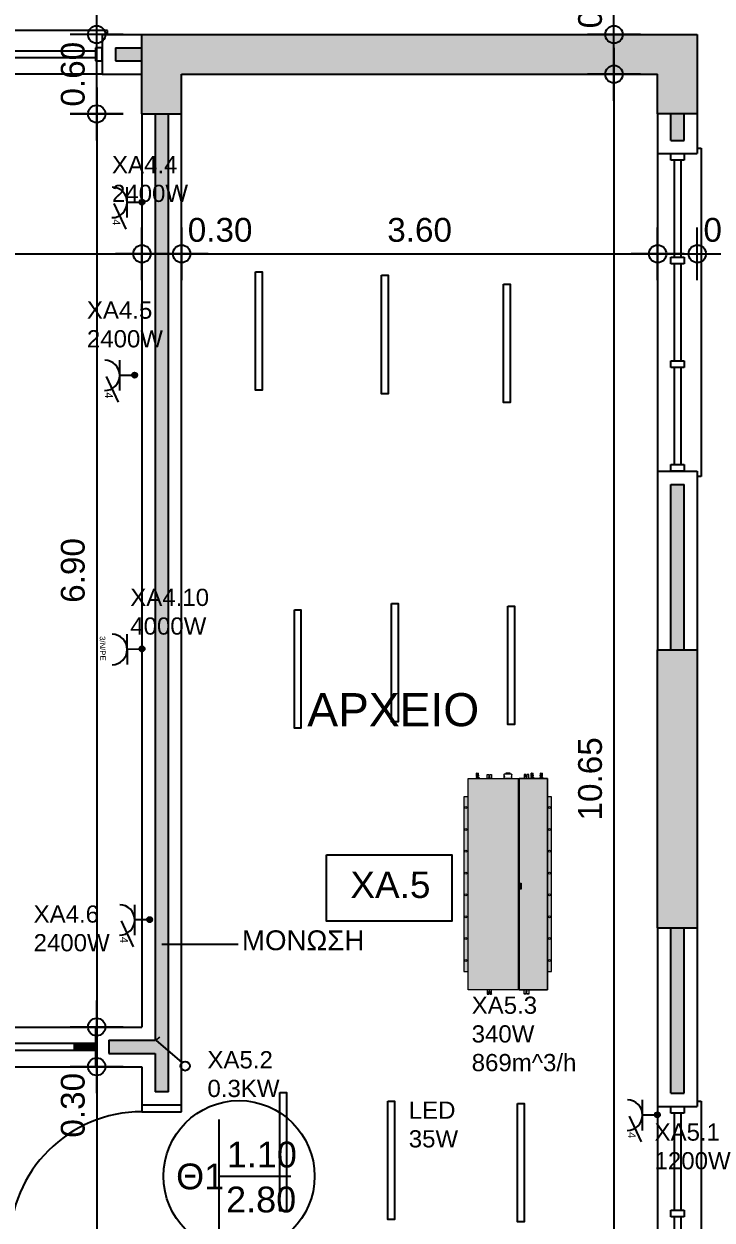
# Model space of a CAD drawing. Header units: metres. Extents: x -11 to 85, y -301 to 135.
# Drawn here: x 42.68 to 47.89, y -107.57 to -98.53 of the extents above; entities that cross this region are included whole.
import ezdxf

# ---------------------------------------------------------------- set-up
doc = ezdxf.new("R2010")
doc.units = ezdxf.units.M
doc.header["$LTSCALE"] = 0.036
doc.header["$PDMODE"] = 2
for name, color, linetype in [('arxitek aorofos', 252, 'Continuous'), ('DIMBLK', 252, 'Continuous'), ('electext', 20, 'Continuous'), ('HLEK-SYMBOL', 3, 'Continuous'), ('HLEK_FL001_SYMBOLS', 230, 'Continuous'), ('Parathira', 252, 'Continuous')]:
    doc.layers.add(name, color=color, linetype=linetype)
doc.layers.add('axel', color=170, linetype='Continuous', lineweight=0)
doc.styles.add('COMU-N', font='arial.ttf')
doc.styles.get("Standard").update_dxf_attribs({"font": 'arial.ttf'})
doc.dimstyles.new('CADWDOT', dxfattribs={"dimscale": 0.1, "dimtxt": 1.8, "dimasz": 0.08, "dimexe": 2, "dimexo": 0, "dimgap": 0.09, "dimtad": 0, "dimrnd": 0.001, "dimzin": 0, "dimdsep": 46, "dimtxsty": 'Standard', "dimblk1": 'ARTDIM', "dimblk2": 'ARTDIM', "dimsah": 1, "dimcen": 0.09, "dimdle": 0.05, "dimse1": 1, "dimse2": 1, "dimadec": 0, "dimazin": 0, "dimtfac": 1, "dimtmove": 0, "dimatfit": 3, "dimldrblk": 'ARTDIM', "dimfxl": 2, "dimtvp": 0.9999, "dimtolj": 1, "dimtzin": 0, "dimarcsym": 0})

# ---------------------------------------------------------------- blocks, each defined once
blk = doc.blocks.new('A$C52D13D70')
at = {"layer": 'Parathira'}
for p, q in [((-0.33, 0.04), (-0.33, -2.44)), ((-0.3, 0.04), (-0.33, 0.04)), ((-0.1, 0), (-0.2, 0)), ((-0.2, 0), (-0.2, -0.05)), ((-0.1, -0.05), (-0.1, 0)), ((0, 0), (0, -2.4)), ((-0.2, -0.05), (-0.1, -0.05)), ((-0.175, -0.05), (-0.175, -0.7833)), ((-0.125, -0.05), (-0.125, -0.7833)), ((-0.1, -0.7833), (-0.2, -0.7833)), ((-0.2, -0.7833), (-0.2, -0.8333)), ((-0.1, -0.8333), (-0.1, -0.7833)), ((-0.2, -0.8333), (-0.1, -0.8333)), ((-0.175, -0.8333), (-0.175, -1.5667)), ((-0.125, -0.8333), (-0.125, -1.5667)), ((-0.1, -1.5667), (-0.2, -1.5667)), ((-0.2, -1.5667), (-0.2, -1.6167)), ((-0.2, -1.6167), (-0.1, -1.6167)), ((-0.175, -1.6167), (-0.175, -2.35)), ((-0.125, -1.6167), (-0.125, -2.35)), ((-0.1, -1.6167), (-0.1, -1.5667)), ((-0.1, -2.35), (-0.2, -2.35)), ((-0.2, -2.35), (-0.2, -2.4)), ((-0.1, -2.4), (-0.1, -2.35)), ((-0.33, -2.44), (-0.3, -2.44)), ((-0.2, -2.4), (-0.1, -2.4))]:
    blk.add_line(p, q, dxfattribs=at)
blk = doc.blocks.new('ARTDIM')
at = {"layer": 'DIMBLK'}
for p, q in [((0, -24.9975), (0, 24.9975)), ((-24.9975, 0), (24.9975, 0))]:
    blk.add_line(p, q, dxfattribs=at)
blk.add_circle((0, 0), 8.25, dxfattribs=at)
blk = doc.blocks.new('*D1093')
at = {"layer": 'arxitek aorofos', "color": 0, "lineweight": -2}
blk.add_line((36.8317, -100.2648), (43.5657, -100.2648), dxfattribs=at)
at = {"layer": 'Defpoints', "color": 0, "transparency": 16777216}
for p in [(36.8237, -99.6075), (43.5737, -99.6075), (43.5737, -100.2648)]:
    blk.add_point(p, dxfattribs=at)
at = {"layer": 'arxitek aorofos', "color": 0, "lineweight": -2, "xscale": 0.008, "yscale": 0.008, "zscale": 0.008, "rotation": 180}
blk.add_blockref('ARTDIM', (36.8237, -100.2648), dxfattribs=at)
at = {"layer": 'arxitek aorofos', "color": 0, "lineweight": -2, "xscale": 0.008, "yscale": 0.008, "zscale": 0.008}
blk.add_blockref('ARTDIM', (43.5737, -100.2648), dxfattribs=at)
at = {"layer": 'arxitek aorofos', "color": 0, "insert": (40.1987, -100.0848), "char_height": 0.18, "attachment_point": 5}
blk.add_mtext('\\A1;6.75', dxfattribs=at)
blk = doc.blocks.new('*D1094')
at = {"layer": 'arxitek aorofos', "color": 0, "lineweight": -2}
for p, q in [((43.5817, -100.2648), (43.8657, -100.2648)), ((43.8737, -100.2648), (44.4483, -100.2648))]:
    blk.add_line(p, q, dxfattribs=at)
at = {"layer": 'Defpoints', "color": 0, "transparency": 16777216}
for p in [(43.5737, -99.2075), (43.8737, -99.2075), (43.8737, -100.2648)]:
    blk.add_point(p, dxfattribs=at)
at = {"layer": 'arxitek aorofos', "color": 0, "lineweight": -2, "xscale": 0.008, "yscale": 0.008, "zscale": 0.008, "rotation": 180}
blk.add_blockref('ARTDIM', (43.5737, -100.2648), dxfattribs=at)
at = {"layer": 'arxitek aorofos', "color": 0, "lineweight": -2, "xscale": 0.008, "yscale": 0.008, "zscale": 0.008}
blk.add_blockref('ARTDIM', (43.8737, -100.2648), dxfattribs=at)
at = {"layer": 'arxitek aorofos', "color": 0, "insert": (44.165, -100.0848), "char_height": 0.18, "attachment_point": 5}
blk.add_mtext('\\A1;0.30', dxfattribs=at)
blk = doc.blocks.new('*D1095')
at = {"layer": 'arxitek aorofos', "color": 0, "lineweight": -2}
blk.add_line((43.8817, -100.2648), (47.4657, -100.2648), dxfattribs=at)
at = {"layer": 'Defpoints', "color": 0, "transparency": 16777216}
for p in [(43.8737, -99.2075), (47.4737, -99.3575), (47.4737, -100.2648)]:
    blk.add_point(p, dxfattribs=at)
at = {"layer": 'arxitek aorofos', "color": 0, "lineweight": -2, "xscale": 0.008, "yscale": 0.008, "zscale": 0.008, "rotation": 180}
blk.add_blockref('ARTDIM', (43.8737, -100.2648), dxfattribs=at)
at = {"layer": 'arxitek aorofos', "color": 0, "lineweight": -2, "xscale": 0.008, "yscale": 0.008, "zscale": 0.008}
blk.add_blockref('ARTDIM', (47.4737, -100.2648), dxfattribs=at)
at = {"layer": 'arxitek aorofos', "color": 0, "insert": (45.6737, -100.0848), "char_height": 0.18, "attachment_point": 5}
blk.add_mtext('\\A1;3.60', dxfattribs=at)
blk = doc.blocks.new('*D1096')
at = {"layer": 'arxitek aorofos', "color": 0, "lineweight": -2}
for p, q in [((47.4817, -100.2648), (47.7657, -100.2648)), ((47.7737, -100.2648), (48.3483, -100.2648))]:
    blk.add_line(p, q, dxfattribs=at)
at = {"layer": 'Defpoints', "color": 0, "transparency": 16777216}
for p in [(47.4737, -99.5075), (47.7737, -99.5075), (47.7737, -100.2648)]:
    blk.add_point(p, dxfattribs=at)
at = {"layer": 'arxitek aorofos', "color": 0, "lineweight": -2, "xscale": 0.008, "yscale": 0.008, "zscale": 0.008, "rotation": 180}
blk.add_blockref('ARTDIM', (47.4737, -100.2648), dxfattribs=at)
at = {"layer": 'arxitek aorofos', "color": 0, "lineweight": -2, "xscale": 0.008, "yscale": 0.008, "zscale": 0.008}
blk.add_blockref('ARTDIM', (47.7737, -100.2648), dxfattribs=at)
at = {"layer": 'arxitek aorofos', "color": 0, "insert": (48.065, -100.0848), "char_height": 0.18, "attachment_point": 5}
blk.add_mtext('\\A1;0.30', dxfattribs=at)
blk = doc.blocks.new('*D1123')
at = {"layer": 'arxitek aorofos', "color": 0, "lineweight": -2}
blk.add_line((43.2318, -99.1995), (43.2318, -98.6155), dxfattribs=at)
at = {"layer": 'Defpoints', "color": 0, "transparency": 16777216}
for p in [(43.2318, -98.6075), (43.5737, -98.6075), (43.5737, -99.2075)]:
    blk.add_point(p, dxfattribs=at)
at = {"layer": 'arxitek aorofos', "color": 0, "lineweight": -2, "xscale": 0.008, "yscale": 0.008, "zscale": 0.008}
for p, rotation in [((43.2318, -98.6075), 90), ((43.2318, -99.2075), 270)]:
    blk.add_blockref('ARTDIM', p, dxfattribs=dict(at, rotation=rotation))
at = {"layer": 'arxitek aorofos', "color": 0, "insert": (43.0518, -98.9075), "char_height": 0.18, "attachment_point": 5, "rotation": 90}
blk.add_mtext('\\A1;0.60', dxfattribs=at)
blk = doc.blocks.new('*D1124')
at = {"layer": 'arxitek aorofos', "color": 0, "lineweight": -2}
blk.add_line((43.2318, -99.2155), (43.2318, -106.0995), dxfattribs=at)
at = {"layer": 'Defpoints', "color": 0, "transparency": 16777216}
for p in [(43.5737, -99.2075), (43.2318, -106.1075), (43.5737, -106.1075)]:
    blk.add_point(p, dxfattribs=at)
at = {"layer": 'arxitek aorofos', "color": 0, "lineweight": -2, "xscale": 0.008, "yscale": 0.008, "zscale": 0.008}
for p, rotation in [((43.2318, -99.2075), 90), ((43.2318, -106.1075), 270)]:
    blk.add_blockref('ARTDIM', p, dxfattribs=dict(at, rotation=rotation))
at = {"layer": 'arxitek aorofos', "color": 0, "insert": (43.0518, -102.6575), "char_height": 0.18, "attachment_point": 5, "rotation": 90}
blk.add_mtext('\\A1;6.90', dxfattribs=at)
blk = doc.blocks.new('*D1125')
at = {"layer": 'arxitek aorofos', "color": 0, "lineweight": -2}
for p, q in [((43.2318, -106.1155), (43.2318, -106.3995)), ((43.2318, -106.4075), (43.2318, -106.9821))]:
    blk.add_line(p, q, dxfattribs=at)
at = {"layer": 'Defpoints', "color": 0, "transparency": 16777216}
for p in [(43.5737, -106.1075), (43.2318, -106.4075), (43.5737, -106.4075)]:
    blk.add_point(p, dxfattribs=at)
at = {"layer": 'arxitek aorofos', "color": 0, "lineweight": -2, "xscale": 0.008, "yscale": 0.008, "zscale": 0.008}
for p, rotation in [((43.2318, -106.1075), 90), ((43.2318, -106.4075), 270)]:
    blk.add_blockref('ARTDIM', p, dxfattribs=dict(at, rotation=rotation))
at = {"layer": 'arxitek aorofos', "color": 0, "insert": (43.0518, -106.6988), "char_height": 0.18, "attachment_point": 5, "rotation": 90}
blk.add_mtext('\\A1;0.30', dxfattribs=at)
blk = doc.blocks.new('*D1126')
at = {"layer": 'arxitek aorofos', "color": 0, "lineweight": -2}
blk.add_line((43.2318, -106.4155), (43.2318, -109.5495), dxfattribs=at)
at = {"layer": 'Defpoints', "color": 0, "transparency": 16777216}
for p in [(43.5737, -106.4075), (43.2318, -109.5575), (43.5737, -109.5575)]:
    blk.add_point(p, dxfattribs=at)
at = {"layer": 'arxitek aorofos', "color": 0, "lineweight": -2, "xscale": 0.008, "yscale": 0.008, "zscale": 0.008}
for p, rotation in [((43.2318, -106.4075), 90), ((43.2318, -109.5575), 270)]:
    blk.add_blockref('ARTDIM', p, dxfattribs=dict(at, rotation=rotation))
at = {"layer": 'arxitek aorofos', "color": 0, "insert": (43.0518, -107.9825), "char_height": 0.18, "attachment_point": 5, "rotation": 90}
blk.add_mtext('\\A1;3.15', dxfattribs=at)
blk = doc.blocks.new('*D1140')
at = {"layer": 'arxitek aorofos', "color": 0, "lineweight": -2}
for p, q in [((47.1437, -98.6075), (47.1437, -98.0329)), ((47.1437, -98.8995), (47.1437, -98.6155))]:
    blk.add_line(p, q, dxfattribs=at)
at = {"layer": 'Defpoints', "color": 0, "transparency": 16777216}
for p in [(47.1437, -98.6075), (48.2004, -98.6075), (48.2004, -98.9075)]:
    blk.add_point(p, dxfattribs=at)
at = {"layer": 'arxitek aorofos', "color": 0, "lineweight": -2, "xscale": 0.008, "yscale": 0.008, "zscale": 0.008}
for p, rotation in [((47.1437, -98.6075), 90), ((47.1437, -98.9075), 270)]:
    blk.add_blockref('ARTDIM', p, dxfattribs=dict(at, rotation=rotation))
at = {"layer": 'arxitek aorofos', "color": 0, "insert": (46.9637, -98.3162), "char_height": 0.18, "attachment_point": 5, "rotation": 90}
blk.add_mtext('\\A1;0.30', dxfattribs=at)
blk = doc.blocks.new('*D1141')
at = {"layer": 'arxitek aorofos', "color": 0, "lineweight": -2}
blk.add_line((47.1437, -98.9155), (47.1437, -109.5495), dxfattribs=at)
at = {"layer": 'Defpoints', "color": 0, "transparency": 16777216}
for p in [(46.4004, -98.9075), (46.4004, -109.5575), (47.1437, -109.5575)]:
    blk.add_point(p, dxfattribs=at)
at = {"layer": 'arxitek aorofos', "color": 0, "lineweight": -2, "xscale": 0.008, "yscale": 0.008, "zscale": 0.008}
for p, rotation in [((47.1437, -98.9075), 90), ((47.1437, -109.5575), 270)]:
    blk.add_blockref('ARTDIM', p, dxfattribs=dict(at, rotation=rotation))
at = {"layer": 'arxitek aorofos', "color": 0, "insert": (46.9637, -104.2325), "char_height": 0.18, "attachment_point": 5, "rotation": 90}
blk.add_mtext('\\A1;10.65', dxfattribs=at)
blk = doc.blocks.new('gJ6_a14')
at = {"linetype": 'Continuous'}
for p, q in [((-0.1176, 0.1119), (0.113, 0.1119)), ((0, 0.1119), (0, 0))]:
    blk.add_line(p, q, dxfattribs=at)
blk.add_arc((-0.0023, 0.2279), 0.1153, 180, 358.95657, dxfattribs=at)
blk = doc.blocks.new('*X1779')
at = {"color": 0}
for p, q in [((15.598, 2.587), (15.737, 2.727)), ((15.598, 2.622), (15.702, 2.727)), ((15.601, 2.607), (15.609, 2.616)), ((15.604, 2.646), (15.605, 2.647)), ((15.605, 2.559), (15.765, 2.719)), ((15.605, 2.577), (15.614, 2.585)), ((15.609, 2.652), (15.618, 2.66)), ((15.611, 2.547), (15.618, 2.554)), ((15.614, 2.621), (15.623, 2.63)), ((15.617, 2.536), (15.789, 2.707)), ((15.618, 2.59), (15.627, 2.599)), ((15.623, 2.665), (15.631, 2.674)), ((15.623, 2.559), (15.631, 2.568)), ((15.627, 2.634), (15.636, 2.643)), ((15.627, 2.528), (15.636, 2.537)), ((15.631, 2.603), (15.64, 2.612)), ((15.633, 2.516), (15.808, 2.691)), ((15.636, 2.678), (15.645, 2.687)), ((15.636, 2.572), (15.645, 2.581)), ((15.64, 2.647), (15.649, 2.656)), ((15.64, 2.541), (15.649, 2.55)), ((15.645, 2.616), (15.654, 2.625)), ((15.645, 2.51), (15.654, 2.519)), ((15.649, 2.691), (15.658, 2.7)), ((15.649, 2.585), (15.658, 2.594)), ((15.653, 2.501), (15.824, 2.672)), ((15.654, 2.66), (15.662, 2.669)), ((15.654, 2.554), (15.662, 2.563)), ((15.658, 2.63), (15.667, 2.638)), ((15.658, 2.523), (15.667, 2.532)), ((15.662, 2.705), (15.671, 2.714)), ((15.662, 2.599), (15.671, 2.607)), ((15.664, 2.494), (15.671, 2.501)), ((15.667, 2.674), (15.676, 2.683)), ((15.667, 2.568), (15.676, 2.577)), ((15.671, 2.643), (15.68, 2.652)), ((15.671, 2.537), (15.68, 2.546)), ((15.676, 2.718), (15.678, 2.721)), ((15.676, 2.489), (15.836, 2.648)), ((15.676, 2.612), (15.685, 2.621)), ((15.676, 2.506), (15.685, 2.515)), ((15.68, 2.687), (15.689, 2.696)), ((15.68, 2.581), (15.689, 2.59)), ((15.685, 2.656), (15.693, 2.665)), ((15.685, 2.55), (15.693, 2.559)), ((15.689, 2.625), (15.698, 2.634)), ((15.689, 2.519), (15.698, 2.528)), ((15.693, 2.7), (15.702, 2.709)), ((15.693, 2.594), (15.702, 2.603)), ((15.693, 2.488), (15.702, 2.497)), ((15.698, 2.669), (15.707, 2.678)), ((15.698, 2.563), (15.707, 2.572)), ((15.702, 2.638), (15.711, 2.647)), ((15.702, 2.532), (15.711, 2.541)), ((15.705, 2.482), (15.843, 2.62)), ((15.707, 2.714), (15.715, 2.722)), ((15.707, 2.607), (15.715, 2.616)), ((15.707, 2.501), (15.715, 2.51)), ((15.711, 2.683), (15.72, 2.691)), ((15.711, 2.577), (15.72, 2.585)), ((15.715, 2.652), (15.724, 2.66)), ((15.715, 2.546), (15.724, 2.554)), ((15.72, 2.727), (15.721, 2.728)), ((15.72, 2.621), (15.729, 2.63)), ((15.72, 2.515), (15.729, 2.523)), ((15.724, 2.696), (15.733, 2.705)), ((15.724, 2.59), (15.733, 2.599)), ((15.724, 2.484), (15.733, 2.493)), ((15.729, 2.665), (15.738, 2.674)), ((15.729, 2.559), (15.738, 2.568)), ((15.733, 2.634), (15.742, 2.643)), ((15.733, 2.528), (15.742, 2.537)), ((15.738, 2.709), (15.746, 2.718)), ((15.738, 2.603), (15.746, 2.612)), ((15.738, 2.497), (15.746, 2.506)), ((15.741, 2.482), (15.842, 2.584)), ((15.742, 2.678), (15.751, 2.687)), ((15.742, 2.572), (15.751, 2.581)), ((15.746, 2.647), (15.755, 2.656)), ((15.746, 2.541), (15.755, 2.55)), ((15.751, 2.722), (15.752, 2.724)), ((15.751, 2.616), (15.76, 2.625)), ((15.751, 2.51), (15.76, 2.519)), ((15.755, 2.691), (15.764, 2.7)), ((15.755, 2.585), (15.764, 2.594)), ((15.76, 2.66), (15.768, 2.669)), ((15.76, 2.554), (15.768, 2.563)), ((15.764, 2.63), (15.773, 2.638)), ((15.764, 2.523), (15.773, 2.532)), ((15.768, 2.705), (15.777, 2.714)), ((15.768, 2.599), (15.777, 2.607)), ((15.768, 2.493), (15.777, 2.501)), ((15.773, 2.674), (15.782, 2.683)), ((15.773, 2.568), (15.782, 2.577)), ((15.777, 2.643), (15.786, 2.652)), ((15.777, 2.537), (15.786, 2.546)), ((15.782, 2.612), (15.791, 2.621)), ((15.782, 2.506), (15.791, 2.515)), ((15.786, 2.687), (15.795, 2.696)), ((15.786, 2.581), (15.795, 2.59)), ((15.791, 2.656), (15.799, 2.665)), ((15.791, 2.55), (15.799, 2.559)), ((15.795, 2.625), (15.804, 2.634)), ((15.795, 2.519), (15.804, 2.528)), ((15.799, 2.594), (15.808, 2.603)), ((15.804, 2.669), (15.813, 2.678)), ((15.804, 2.563), (15.813, 2.572)), ((15.808, 2.638), (15.817, 2.647)), ((15.808, 2.532), (15.817, 2.541)), ((15.813, 2.607), (15.822, 2.616)), ((15.817, 2.577), (15.826, 2.585)), ((15.822, 2.652), (15.83, 2.66)), ((15.822, 2.546), (15.83, 2.554)), ((15.826, 2.621), (15.835, 2.63)), ((15.83, 2.59), (15.839, 2.599)), ((15.835, 2.559), (15.835, 2.56)), ((15.839, 2.634), (15.84, 2.635)), ((15.844, 2.603), (15.844, 2.603))]:
    blk.add_line(p, q, dxfattribs=at)
blk = doc.blocks.new('GJ6_A78')
at = {"layer": 'HLEK-SYMBOL', "color": 0, "linetype": 'Continuous'}
blk.add_circle((0, 0), 0.0989, dxfattribs=at)
at = {"layer": 'HLEK-SYMBOL', "color": 0, "xscale": 0.8, "yscale": 0.8, "zscale": 0.8}
blk.add_blockref('*X1779', (-12.576, -2.084), dxfattribs=at)
blk = doc.blocks.new('priza')
at = {"layer": 'HLEK_FL001_SYMBOLS', "rotation": 180}
blk.add_blockref('gJ6_a14', (87.4, -100.4952), dxfattribs=at)
at = {"layer": 'HLEK_FL001_SYMBOLS', "xscale": 0.1951472641207488, "yscale": 0.1951472641207488, "zscale": 0.1951472641207488}
blk.add_blockref('GJ6_A78', (87.4, -100.4953), dxfattribs=at)
blk = doc.blocks.new('biomixaniki priza 1')
at = {"layer": 'HLEK_FL001_SYMBOLS'}
blk.add_blockref('priza', (376.9186, 124.9321), dxfattribs=at)
at = {"layer": 'HLEK_FL001_SYMBOLS', "ltscale": 5}
blk.add_text('3/N/PE', height=0.042, dxfattribs=at).set_placement((464.2192, 24.1181))
blk = doc.blocks.new('tetrapli priza')
at = {"layer": 'HLEK_FL001_SYMBOLS', "ltscale": 5}
blk.add_line((479.6442, -48.2674), (479.8393, -48.1769), dxfattribs=at)
at = {"layer": 'HLEK_FL001_SYMBOLS'}
blk.add_blockref('priza', (392.2343, 52.442), dxfattribs=at)
at = {"layer": 'HLEK_FL001_SYMBOLS', "ltscale": 5}
blk.add_text('4', height=0.06, dxfattribs=at).set_placement((479.7645, -48.2766))
blk = doc.blocks.new('gJ6_a1')
at = {"linetype": 'Continuous'}
for p, q in [((-0.2193, 0.2297), (-0.191, 0.2541)), ((-0.024, 0.0608), (-0.2193, 0.2297))]:
    blk.add_line(p, q, dxfattribs=at)
blk.add_circle((-0.0005, 0.0343), 0.0349, dxfattribs=at)
blk = doc.blocks.new('A$C5A126718')
at = {"layer": 'axel'}
for p, q in [((-0.0317, 0.0343), (-0.0317, 0.0321)), ((-0.0301, 0.0343), (-0.0317, 0.0343)), ((-0.0317, 0.0321), (-0.0317, 0.0236)), ((-0.0317, 0.0321), (-0.0301, 0.0321)), ((-0.0317, 0.0236), (-0.0301, 0.0236)), ((-0.0317, 0.0236), (-0.0317, 0.0214)), ((-0.0301, 0.0214), (-0.0317, 0.0214)), ((-0.0301, 0.0129), (-0.0317, 0.0129)), ((-0.0317, 0.0129), (-0.0317, 0.0107)), ((-0.0317, 0.0107), (-0.0301, 0.0107)), ((-0.0317, 0.0107), (-0.0317, 0.0021)), ((-0.0317, 0.0021), (-0.0301, 0.0021)), ((-0.0317, 0.0021), (-0.0317, 0)), ((-0.0301, 0), (-0.0317, 0)), ((-0.0012, 0.0343), (-0.0301, 0.0343)), ((-0.0301, 0.0343), (-0.0301, 0.0321)), ((-0.0301, 0.0321), (-0.0301, 0.0236)), ((-0.0301, 0.0236), (-0.0301, 0.0214)), ((-0.0301, 0.0214), (-0.0131, 0.0214)), ((-0.0301, 0.0129), (-0.0301, 0.0107)), ((-0.0131, 0.0129), (-0.0301, 0.0129)), ((-0.0301, 0.0107), (-0.0301, 0.0021)), ((-0.0301, 0.0021), (-0.0301, 0)), ((-0.0301, 0), (-0.0012, 0)), ((-0.0012, 0.0343), (0, 0.0343)), ((-0.0012, 0.0343), (-0.0012, 0.033)), ((-0.0012, 0.033), (-0.0012, 0.03)), ((-0.0012, 0.03), (-0.0012, 0.0271)), ((-0.0012, 0.0271), (0, 0.0271)), ((-0.0012, 0.027), (-0.0012, 0.0271)), ((-0.0012, 0.0073), (-0.0012, 0.027)), ((-0.0012, 0.0071), (-0.0012, 0.0073)), ((-0.0012, 0.0071), (0, 0.0071)), ((-0.0012, 0.0071), (-0.0012, 0.0043)), ((-0.0012, 0.0043), (-0.0012, 0.0013)), ((-0.0012, 0.0013), (-0.0012, 0)), ((-0.0012, 0), (0, 0)), ((0.0004, 0.0271), (0.0004, 0.0343)), ((0.0004, 0.0271), (0.0004, 0.0343)), ((0.0004, 0.0211), (0.0004, 0.0271)), ((0.0004, 0.0211), (0.0004, 0.0271)), ((0.0004, 0.0207), (0.0004, 0.0211)), ((0.0004, 0.0207), (0.0004, 0.0211)), ((0.0004, 0.0186), (0.0004, 0.0207)), ((0.0004, 0.0186), (0.0004, 0.0207)), ((0.0004, 0.0157), (0.0004, 0.0186)), ((0.0004, 0.0157), (0.0004, 0.0186)), ((0.0004, 0.0136), (0.0004, 0.0157)), ((0.0004, 0.0136), (0.0004, 0.0157)), ((0.0004, 0.0132), (0.0004, 0.0136)), ((0.0004, 0.0132), (0.0004, 0.0136)), ((0.0004, 0.0071), (0.0004, 0.0132)), ((0.0004, 0.0071), (0.0004, 0.0132)), ((0.0004, 0), (0.0004, 0.0071)), ((0.0004, 0), (0.0004, 0.0071))]:
    blk.add_line(p, q, dxfattribs=at)
blk.add_arc((-0.0131, 0.0171), 0.00429, 270, 90, dxfattribs=at)
blk = doc.blocks.new('A$C3A54651E')
at = {"layer": 'axel'}
for p, q in [((0.0091, 0.0228), (0, 0.0228)), ((0, 0.0228), (0, 0)), ((0.0091, 0), (0, 0)), ((0.0091, 0), (0.0091, 0.0228)), ((0.0091, 0.0171), (0.0162, 0.0171)), ((0.0091, 0.0057), (0.0162, 0.0057)), ((0.0162, 0.019), (0.0166, 0.0193)), ((0.0162, 0.0038), (0.0162, 0.019)), ((0.0162, 0.0038), (0.0166, 0.0035)), ((0.0166, 0.0035), (0.0166, 0.0193)), ((0.0166, 0.0193), (0.0184, 0.0193)), ((0.0166, 0.0035), (0.0184, 0.0035)), ((0.0184, 0.02), (0.0184, 0.0199)), ((0.0184, 0.02), (0.0184, 0.02)), ((0.0184, 0.0199), (0.0184, 0.0193)), ((0.0184, 0.0193), (0.0184, 0.0153)), ((0.0184, 0.0153), (0.0184, 0.0067)), ((0.0184, 0.0067), (0.0184, 0.0035)), ((0.0184, 0.0035), (0.0184, 0.0028)), ((0.0184, 0.0028), (0.0184, 0.0028)), ((0.0191, 0.0202), (0.0254, 0.0202)), ((0.0191, 0.0197), (0.0254, 0.0197)), ((0.0191, 0.0109), (0.0254, 0.0109)), ((0.0191, 0.0026), (0.0254, 0.0026)), ((0.0262, 0.0199), (0.0262, 0.02)), ((0.0262, 0.02), (0.0262, 0.02)), ((0.0262, 0.0182), (0.0262, 0.0199)), ((0.0262, 0.0153), (0.0262, 0.0182)), ((0.0262, 0.0182), (0.0284, 0.0182)), ((0.0262, 0.0067), (0.0262, 0.0153)), ((0.0262, 0.0046), (0.0262, 0.0067)), ((0.0262, 0.0028), (0.0262, 0.0046)), ((0.0262, 0.0046), (0.0284, 0.0046)), ((0.0262, 0.0028), (0.0262, 0.0028)), ((0.0284, 0.0193), (0.037, 0.0193)), ((0.0284, 0.0182), (0.0284, 0.0193)), ((0.0284, 0.0046), (0.0284, 0.0182)), ((0.0284, 0.0035), (0.0284, 0.0046)), ((0.0284, 0.0035), (0.037, 0.0035)), ((0.037, 0.0035), (0.037, 0.0193)), ((0.0373, 0.019), (0.037, 0.0193)), ((0.0373, 0.0037), (0.037, 0.0035)), ((0.0373, 0.0182), (0.0373, 0.019)), ((0.0373, 0.0046), (0.0373, 0.0182)), ((0.0373, 0.0182), (0.0403, 0.0182)), ((0.0373, 0.0037), (0.0373, 0.0046)), ((0.0373, 0.0046), (0.0403, 0.0046)), ((0.0403, 0.0046), (0.0403, 0.0182)), ((0.0423, 0.0162), (0.0403, 0.0182)), ((0.0423, 0.0066), (0.0403, 0.0046)), ((0.0423, 0.0066), (0.0423, 0.0162))]:
    blk.add_line(p, q, dxfattribs=at)
for points in [[(0.0191, 0.0202, 0.004311), (0.019, 0.0202, 0.005535), (0.0188, 0.0202, 0.007292), (0.0187, 0.0201, 0.009929), (0.0186, 0.0201), (0.0186, 0.0201, 0.019665), (0.0185, 0.02, 0.032685), (0.0184, 0.02, 0.060642), (0.0184, 0.02), (0.0184, 0.02)], [(0.0184, 0.0199, 0.159929), (0.0184, 0.0199, 0.090191), (0.0184, 0.0199, 0.0462), (0.0184, 0.0199, 0.02623), (0.0185, 0.0198), (0.0186, 0.0198, 0.013719), (0.0187, 0.0198, 0.009481), (0.0188, 0.0198, 0.006867), (0.0189, 0.0197, 0.005151), (0.0191, 0.0197)], [(0.0191, 0.0197, 0.015295), (0.0188, 0.0186, 0.017604), (0.0186, 0.0175), (0.0185, 0.0169, 0.02245), (0.0184, 0.0158), (0.0184, 0.0153)], [(0.0184, 0.0153, 0.023182), (0.0184, 0.0142, 0.022013), (0.0186, 0.0131), (0.0187, 0.0125, 0.017076), (0.0189, 0.0114), (0.0191, 0.0109)], [(0.0191, 0.0109, 0.016103), (0.0188, 0.0098, 0.018613), (0.0186, 0.0088), (0.0185, 0.0083, 0.023826), (0.0184, 0.0072), (0.0184, 0.0067)], [(0.0184, 0.0067, 0.024647), (0.0184, 0.0057, 0.023359), (0.0186, 0.0046), (0.0187, 0.0041, 0.018023), (0.0189, 0.0031), (0.0191, 0.0026)], [(0.0191, 0.0026, -0.004311), (0.019, 0.0026, -0.005535), (0.0188, 0.0026, -0.007292), (0.0187, 0.0027, -0.009929), (0.0186, 0.0027), (0.0186, 0.0027, -0.019665), (0.0185, 0.0027, -0.032685), (0.0184, 0.0028, -0.060642), (0.0184, 0.0028), (0.0184, 0.0028)], [(0.0262, 0.02, 0.102242), (0.0262, 0.02, 0.051435), (0.0261, 0.02, 0.028507), (0.0261, 0.0201, 0.01755), (0.026, 0.0201), (0.0259, 0.0201, 0.009159), (0.0258, 0.0201, 0.006785), (0.0257, 0.0202, 0.005184), (0.0255, 0.0202), (0.0254, 0.0202)], [(0.0254, 0.0197, 0.004812), (0.0256, 0.0197, 0.00636), (0.0258, 0.0198, 0.008685), (0.0259, 0.0198, 0.012384), (0.026, 0.0198), (0.0261, 0.0198, 0.023143), (0.0261, 0.0199, 0.039656), (0.0262, 0.0199, 0.07579), (0.0262, 0.0199, 0.144125), (0.0262, 0.0199)], [(0.0262, 0.0153, 0.023214), (0.0262, 0.0164, 0.02204), (0.026, 0.0175), (0.0259, 0.018, 0.017046), (0.0256, 0.0191), (0.0254, 0.0197)], [(0.0254, 0.0109, 0.01528), (0.0258, 0.012, 0.017585), (0.026, 0.013), (0.0261, 0.0136, 0.022468), (0.0262, 0.0147), (0.0262, 0.0153)], [(0.0262, 0.0067, 0.024685), (0.0262, 0.0078, 0.023392), (0.026, 0.0088), (0.0259, 0.0093, 0.017988), (0.0256, 0.0103), (0.0254, 0.0109)], [(0.0254, 0.0026, 0.016073), (0.0258, 0.0036, 0.018575), (0.026, 0.0046), (0.0261, 0.0052, 0.023861), (0.0262, 0.0062), (0.0262, 0.0067)], [(0.0262, 0.0028, -0.102242), (0.0262, 0.0028, -0.051435), (0.0261, 0.0028, -0.028507), (0.0261, 0.0027, -0.01755), (0.026, 0.0027), (0.0259, 0.0027, -0.009159), (0.0258, 0.0026, -0.006785), (0.0257, 0.0026, -0.005184), (0.0255, 0.0026), (0.0254, 0.0026)]]:
    blk.add_lwpolyline(points, format="xyb", dxfattribs=at)
blk = doc.blocks.new('A$C531E15D6')
at = {"layer": 'axel'}
for p, q in [((-0.0003, 0.0241), (-0.0003, -0.0359)), ((-0.0003, 0.0241), (0.0009, 0.0241)), ((-0.0003, 0.0134), (0, 0.0134)), ((-0.0003, 0.0113), (0, 0.0113)), ((-0.0003, 0.0066), (-0.0003, 0.0031)), ((-0.0003, 0.0066), (-0.0003, 0.0031)), ((0, 0.0059), (-0.0003, 0.0059)), ((-0.0003, 0.0031), (-0.0003, -0.0276)), ((0.0021, 0.0241), (0, 0.022)), ((0, 0.0059), (0, 0.022)), ((0, -0.0059), (0, 0.0059)), ((0, -0.0059), (0, 0.0059)), ((0.0012, 0.0241), (0.0009, 0.0241)), ((0.0012, 0.0241), (0.0009, 0.0241)), ((0.0012, 0.0241), (0.0021, 0.0241)), ((0.0021, 0.0241), (0.0321, 0.0241)), ((0.0021, 0.0241), (0.0321, 0.0241)), ((0.0321, 0.0241), (0.0343, 0.022)), ((0.0343, 0.022), (0.0343, 0.0134)), ((0.0343, 0.022), (0.0343, 0.0134)), ((0.0343, 0.0134), (0.0343, -0.0251)), ((0.0343, 0.0134), (0.0343, -0.0251)), ((0.038, 0.0127), (0.0343, 0.0128)), ((0.0347, 0.0056), (0.0343, 0.0056)), ((0.0347, 0.0056), (0.0347, -0.0059)), ((0.0357, 0.0099), (0.0357, 0.0045)), ((0.04, 0.0099), (0.0357, 0.0099)), ((0.0357, 0.0045), (0.0357, 0.0038)), ((0.0357, 0.0045), (0.0357, 0.0038)), ((0.0357, 0.0038), (0.0357, -0.0059)), ((0.0357, 0.0038), (0.0357, -0.0059)), ((0.038, 0.0127), (0.038, 0.0099)), ((0.04, 0.0099), (0.04, -0.0059)), ((0, -0.0176), (-0.0003, -0.0176)), ((-0.0003, -0.023), (0, -0.023)), ((-0.0003, -0.0251), (0, -0.0251)), ((-0.0003, -0.0276), (-0.0003, -0.0312)), ((-0.0003, -0.0276), (-0.0003, -0.0312)), ((-0.0003, -0.0359), (0.0021, -0.0359)), ((0, -0.0176), (0, -0.0059)), ((0, -0.0176), (0, -0.0059)), ((0, -0.0337), (0, -0.0176)), ((0.0021, -0.0359), (0, -0.0337)), ((0.0321, -0.0359), (0.0021, -0.0359)), ((0.0321, -0.0359), (0.0021, -0.0359)), ((0.0343, -0.0337), (0.0321, -0.0359)), ((0.0347, -0.0173), (0.0343, -0.0173)), ((0.038, -0.0244), (0.0343, -0.0245)), ((0.0343, -0.0251), (0.0343, -0.0337)), ((0.0343, -0.0251), (0.0343, -0.0337)), ((0.0347, -0.0059), (0.0347, -0.0173)), ((0.0357, -0.0059), (0.0357, -0.0155)), ((0.0357, -0.0059), (0.0357, -0.0155)), ((0.0357, -0.0155), (0.0357, -0.0162)), ((0.0357, -0.0155), (0.0357, -0.0162)), ((0.0357, -0.0162), (0.0357, -0.0216)), ((0.04, -0.0216), (0.0357, -0.0216)), ((0.038, -0.0244), (0.038, -0.0216)), ((0.04, -0.0059), (0.04, -0.0216))]:
    blk.add_line(p, q, dxfattribs=at)
for centre, radius in [((0.0171, 0.0199), 0.00214), ((0.0171, 0.0199), 0.00111), ((0.0171, -0.0316), 0.00214), ((0.0171, -0.0316), 0.00111)]:
    blk.add_circle(centre, radius, dxfattribs=at)
for centre, radius, start, end in [((0.0321, 0.022), 0.00214, 0, 90), ((0.0346, 0.0045), 0.00107, 0, 89.54164), ((0.0321, -0.0337), 0.00214, 270, 0), ((0.0346, -0.0162), 0.00107, 270.45836, 0)]:
    blk.add_arc(centre, radius, start, end, dxfattribs=at)
blk = doc.blocks.new('FCU 10 KANALATO')
at = {"layer": 'axel'}
for color, points in [(150, [(47986.6743, 13560.1633), (47986.6743, 13560.0206), (47986.6751, 13560.0206), (47986.6751, 13560.0135), (47986.6751, 13560.0074), (47986.6751, 13560.007), (47986.6751, 13560.002), (47986.6751, 13559.9935), (47986.6751, 13559.9863), (47986.6743, 13559.9863), (47986.6743, 13559.782), (47987.7792, 13559.782), (47988.2671, 13559.782), (47988.2671, 13559.782), (47988.2704, 13559.782), (47988.2704, 13560.1633)]), (151, [(47988.2705, 13559.5646), (47988.2705, 13559.5982), (47988.2705, 13559.5982), (47988.2705, 13559.621), (47988.2705, 13559.621), (47988.2705, 13559.6682), (47988.2705, 13559.6682), (47988.2705, 13559.691), (47988.2705, 13559.691), (47988.2705, 13559.7061), (47988.2705, 13559.7061), (47988.2705, 13559.7132), (47988.2705, 13559.7193), (47988.2705, 13559.7196), (47988.2705, 13559.7246), (47988.2705, 13559.7332), (47988.2705, 13559.7403), (47988.2705, 13559.7403), (47988.2705, 13559.7785), (47987.4805, 13559.7785), (47987.4805, 13559.7638), (47987.4362, 13559.7638), (47987.4362, 13559.7785), (47986.6743, 13559.7785), (47986.6743, 13559.7403), (47986.6751, 13559.7403), (47986.6751, 13559.7332), (47986.6751, 13559.7271), (47986.6751, 13559.7218), (47986.6751, 13559.7193), (47986.6751, 13559.7132), (47986.6751, 13559.7061), (47986.6743, 13559.7061), (47986.6743, 13559.5646)])]:
    blk.add_hatch(color=color, dxfattribs=at).paths.add_polyline_path(points)
h = blk.add_hatch(color=211, dxfattribs=at)
h.paths.add_polyline_path([(47988.1338, 13560.164), (47988.1338, 13560.197), (47986.8138, 13560.197), (47986.8138, 13560.164)])
h.paths.add_polyline_path([(47987.5563, 13560.1878, -1), (47987.5563, 13560.1731, -1)], flags=16)
h.paths.add_polyline_path([(47987.3913, 13560.1731, -1), (47987.3913, 13560.1878, -1)], flags=16)
h.paths.add_polyline_path([(47987.7213, 13560.1878, -1), (47987.7213, 13560.1731, -1)], flags=16)
h.paths.add_polyline_path([(47987.2263, 13560.1731, -1), (47987.2263, 13560.1878, -1)], flags=16)
h.paths.add_polyline_path([(47987.8863, 13560.1878, -1), (47987.8863, 13560.1731, -1)], flags=16)
h.paths.add_polyline_path([(47987.0613, 13560.1731, -1), (47987.0613, 13560.1878, -1)], flags=16)
h.paths.add_polyline_path([(47988.0513, 13560.1878, -1), (47988.0513, 13560.1731, -1)], flags=16)
h.paths.add_polyline_path([(47986.8963, 13560.1731, -1), (47986.8963, 13560.1878, -1)], flags=16)
h = blk.add_hatch(color=211, dxfattribs=at)
h.paths.add_polyline_path([(47988.1338, 13559.5327), (47988.1338, 13559.5657), (47986.8138, 13559.5657), (47986.8138, 13559.5327)])
h.paths.add_polyline_path([(47987.5563, 13559.5565, -1), (47987.5563, 13559.5418, -1)], flags=16)
h.paths.add_polyline_path([(47987.3913, 13559.5418, -1), (47987.3913, 13559.5565, -1)], flags=16)
h.paths.add_polyline_path([(47987.7213, 13559.5565, -1), (47987.7213, 13559.5418, -1)], flags=16)
h.paths.add_polyline_path([(47987.2263, 13559.5418, -1), (47987.2263, 13559.5565, -1)], flags=16)
h.paths.add_polyline_path([(47987.8863, 13559.5565, -1), (47987.8863, 13559.5418, -1)], flags=16)
h.paths.add_polyline_path([(47987.0613, 13559.5418, -1), (47987.0613, 13559.5565, -1)], flags=16)
h.paths.add_polyline_path([(47988.0513, 13559.5565, -1), (47988.0513, 13559.5418, -1)], flags=16)
h.paths.add_polyline_path([(47986.8963, 13559.5418, -1), (47986.8963, 13559.5565, -1)], flags=16)
for p, q in [((47986.6743, 13559.782), (47987.7792, 13559.782)), ((47986.6743, 13559.7804), (47987.7792, 13559.7804)), ((47986.6743, 13559.78), (47987.7816, 13559.78)), ((47987.7349, 13559.7785), (47986.6743, 13559.7785)), ((47987.4362, 13559.7785), (47987.4362, 13559.78)), ((47987.4362, 13559.7638), (47987.4362, 13559.7785)), ((47987.4362, 13559.766), (47987.4805, 13559.766)), ((47987.4805, 13559.7638), (47987.4362, 13559.7638)), ((47987.4805, 13559.7785), (47987.4805, 13559.78)), ((47987.4805, 13559.7785), (47987.4805, 13559.7638)), ((47988.2705, 13559.7785), (47987.7329, 13559.7785)), ((47987.7792, 13559.782), (47988.2671, 13559.782)), ((47987.7792, 13559.7804), (47988.2705, 13559.7804)), ((47987.7792, 13559.78), (47988.2705, 13559.78))]:
    blk.add_line(p, q, dxfattribs=at)
for points in [[(47986.6743, 13560.1633), (47988.2704, 13560.1633), (47988.2704, 13559.782), (47986.6743, 13559.782)], [(47986.6743, 13560.1633), (47988.2705, 13560.1633), (47988.2705, 13559.5646), (47986.6743, 13559.5646)], [(47986.6743, 13559.5646), (47988.2705, 13559.5646), (47988.2705, 13559.7785), (47986.6743, 13559.7785)]]:
    blk.add_lwpolyline(points, close=True, dxfattribs=at)
at = {"layer": 'axel', "linetype": 'Continuous'}
for points in [[(47986.8138, 13560.164), (47988.1338, 13560.164), (47988.1338, 13560.197), (47986.8138, 13560.197)], [(47986.8138, 13559.5327), (47988.1338, 13559.5327), (47988.1338, 13559.5657), (47986.8138, 13559.5657)]]:
    blk.add_lwpolyline(points, close=True, dxfattribs=at)
for centre in [(47986.8963, 13560.1805), (47987.0613, 13560.1805), (47987.2263, 13560.1805), (47987.3913, 13560.1805), (47987.5563, 13560.1805), (47987.7213, 13560.1805), (47987.8863, 13560.1805), (47988.0513, 13560.1805), (47986.8963, 13559.5492), (47987.0613, 13559.5492), (47987.2263, 13559.5492), (47987.3913, 13559.5492), (47987.5563, 13559.5492), (47987.7213, 13559.5492), (47987.8863, 13559.5492), (47988.0513, 13559.5492)]:
    blk.add_circle(centre, 0.00739, dxfattribs=at)
at = {"layer": 'axel'}
blk.add_circle((47987.4583, 13559.7731), 0.00111, dxfattribs=at)
at = {"xscale": -1, "rotation": 180}
for name, p in [('A$C3A54651E', (47988.2705, 13560.1043)), ('A$C531E15D6', (47988.2708, 13559.8575)), ('A$C5A126718', (47986.6746, 13559.7403)), ('A$C3A54651E', (47988.2705, 13559.691)), ('A$C3A54651E', (47988.2705, 13559.621))]:
    blk.add_blockref(name, p, dxfattribs=at)
blk.add_blockref('A$C5A126718', (47986.6746, 13559.9863))
at = {"xscale": -1}
blk.add_blockref('A$C5A126718', (47988.271, 13559.9863), dxfattribs=at)
at = {"rotation": 180}
blk.add_blockref('A$C5A126718', (47988.271, 13559.7403), dxfattribs=at)

msp = doc.modelspace()

# ---------------------------------------------------------------- hatches: boundary and pattern name
at = {"layer": 'arxitek aorofos'}
for points in [[(43.5737, -98.6075), (43.5737, -99.2075), (43.8737, -99.2075), (43.8737, -98.9075), (47.4737, -98.9075), (47.4737, -99.2075), (47.7737, -99.2075), (47.7737, -98.6075)], [(43.5737, -98.7075), (43.3737, -98.7075), (43.3737, -98.8075), (43.5737, -98.8075)], [(43.7737, -99.2075), (43.6737, -99.2075), (43.6737, -106.2075), (43.3237, -106.2075), (43.3237, -106.3075), (43.6737, -106.3075), (43.6737, -106.5981), (43.7737, -106.5981)], [(47.6737, -99.2075), (47.5737, -99.2075), (47.5737, -99.4075), (47.6737, -99.4075)], [(47.5737, -103.2575), (47.6737, -103.2575), (47.6737, -102.0075), (47.5737, -102.0075)], [(47.7737, -103.2575), (47.4737, -103.2575), (47.4737, -105.3575), (47.7737, -105.3575)], [(47.6737, -105.3575), (47.5737, -105.3575), (47.5737, -106.6075), (47.6737, -106.6075)]]:
    msp.add_hatch(color=256, dxfattribs=at).paths.add_polyline_path(points)

# ---------------------------------------------------------------- linework, layer by layer
for p, q in [((43.2737, -98.6075), (43.2737, -98.9075)), ((43.2737, -98.6075), (43.5737, -98.6075)), ((43.5737, -98.6075), (47.7737, -98.6075)), ((43.5737, -99.2075), (43.5737, -98.6075)), ((47.7737, -98.6075), (47.7737, -99.2075)), ((43.3737, -98.7075), (43.5737, -98.7075)), ((43.3737, -98.7075), (43.3737, -98.8075)), ((43.3737, -98.8075), (43.5737, -98.8075)), ((43.2737, -98.9075), (43.5737, -98.9075)), ((43.8737, -98.9075), (47.4737, -98.9075)), ((43.8737, -99.2075), (43.8737, -98.9075)), ((47.4737, -99.2075), (47.4737, -98.9075)), ((43.5737, -99.2075), (43.8737, -99.2075)), ((43.5737, -99.2075), (43.5737, -106.1075)), ((43.6737, -99.2075), (43.6737, -106.2075)), ((43.7737, -106.5981), (43.7737, -99.2075)), ((43.8737, -106.6981), (43.8737, -99.2075)), ((47.7737, -99.2075), (47.4737, -99.2075)), ((47.4737, -99.2075), (47.4737, -99.5075)), ((47.5737, -99.4075), (47.5737, -99.2075)), ((47.6737, -99.4075), (47.6737, -99.2075)), ((47.7737, -99.2075), (47.7737, -99.5075)), ((47.5737, -99.4075), (47.6737, -99.4075)), ((47.4737, -99.5075), (47.7737, -99.5075)), ((47.4737, -101.9075), (47.7737, -101.9075)), ((47.4737, -101.9075), (47.4737, -103.2575)), ((47.7737, -101.9075), (47.7737, -103.2575)), ((47.5737, -103.2575), (47.5737, -102.0075)), ((47.5737, -102.0075), (47.6737, -102.0075)), ((47.6737, -103.2575), (47.6737, -102.0075)), ((47.4737, -105.3575), (47.4737, -103.2575)), ((47.4737, -103.2575), (47.7737, -103.2575)), ((47.7737, -103.2575), (47.7737, -105.3575)), ((47.4737, -105.3575), (47.7737, -105.3575)), ((47.4737, -105.3575), (47.4737, -106.7075)), ((47.5737, -106.6075), (47.5737, -105.3575)), ((47.6737, -106.6075), (47.6737, -105.3575)), ((47.7737, -105.3575), (47.7737, -106.7075)), ((43.7253, -105.4806), (44.3026, -105.4806)), ((41.8237, -106.1075), (43.2237, -106.1075)), ((43.2237, -106.1075), (43.2237, -106.4075)), ((43.2237, -106.1075), (43.5737, -106.1075)), ((43.2237, -106.2325), (41.8237, -106.2325)), ((41.8237, -106.2825), (43.2237, -106.2825)), ((43.0637, -106.2825), (43.0637, -106.2325)), ((43.0637, -106.2425), (43.2237, -106.2425)), ((43.0637, -106.2525), (43.2237, -106.2525)), ((43.0637, -106.2625), (43.2237, -106.2625)), ((43.0637, -106.2725), (43.2237, -106.2725)), ((43.3237, -106.2075), (43.6737, -106.2075)), ((43.3237, -106.2075), (43.3237, -106.3075)), ((43.3237, -106.3075), (43.6737, -106.3075)), ((43.6737, -106.3075), (43.6737, -106.5981)), ((41.8237, -106.4075), (43.2237, -106.4075)), ((43.2237, -106.4075), (43.5737, -106.4075)), ((43.5737, -106.4075), (43.5737, -106.6981)), ((43.7737, -106.5981), (43.6737, -106.5981)), ((47.5737, -106.6075), (47.6737, -106.6075)), ((43.8737, -106.6981), (43.5737, -106.6981)), ((43.5737, -106.6981), (43.5737, -106.7481)), ((43.5737, -106.7481), (43.6237, -106.7481)), ((43.5737, -106.7481), (43.8737, -106.7481)), ((43.8737, -106.7481), (43.8737, -106.6981)), ((47.4737, -106.7075), (47.7737, -106.7075)), ((44.1542, -106.8058), (44.1542, -107.6638)), ((44.1542, -107.2348), (44.7002, -107.2348))]:
    msp.add_line(p, q, dxfattribs=at)
msp.add_circle((44.308, -107.2348), 0.5712, dxfattribs=at)
msp.add_arc((43.5737, -107.7481), 1, 90, 270, dxfattribs=at)
at = {"layer": 'electext'}
msp.add_lwpolyline([(44.9688, -104.8058), (45.9183, -104.8058), (45.9183, -105.3069), (44.9688, -105.3069)], close=True, dxfattribs=at)
at = {"layer": 'HLEK_FL001_SYMBOLS'}
for points in [[(44.4326, -100.3998), (44.4826, -100.3998), (44.4826, -101.2942), (44.4326, -101.2942)], [(45.3858, -100.4273), (45.4358, -100.4273), (45.4358, -101.3217), (45.3858, -101.3217)], [(46.3087, -100.4929), (46.3587, -100.4929), (46.3587, -101.3873), (46.3087, -101.3873)], [(45.4616, -102.906), (45.5116, -102.906), (45.5116, -103.8004), (45.4616, -103.8004)], [(46.3409, -102.9261), (46.3909, -102.9261), (46.3909, -103.8205), (46.3409, -103.8205)], [(44.7267, -102.9555), (44.7767, -102.9555), (44.7767, -103.8499), (44.7267, -103.8499)], [(44.6176, -106.6012), (44.6676, -106.6012), (44.6676, -107.4956), (44.6176, -107.4956)], [(45.4344, -106.6688), (45.4844, -106.6688), (45.4844, -107.5632), (45.4344, -107.5632)], [(46.4152, -106.6843), (46.4652, -106.6843), (46.4652, -107.5787), (46.4152, -107.5787)]]:
    msp.add_lwpolyline(points, close=True, dxfattribs=at)

# ---------------------------------------------------------------- block references
at = {"layer": 'arxitek aorofos', "rotation": 270}
msp.add_blockref('A$C52D13D70', (43.2737, -98.9075), dxfattribs=at)
at = {"layer": 'arxitek aorofos', "xscale": -1}
for p in [(47.4737, -99.5075), (47.4737, -106.7075)]:
    msp.add_blockref('A$C52D13D70', p, dxfattribs=at)
at = {"layer": 'axel', "rotation": 90.00000000000071}
msp.add_blockref('FCU 10 KANALATO', (13606.2047, -48092.501), dxfattribs=at)
at = {"layer": 'HLEK_FL001_SYMBOLS'}
for name, p, rotation in [('tetrapli priza', (91.6282, 379.7605), 270), ('tetrapli priza', (91.5713, 378.4533), 270), ('biomixaniki priza 1', (14.4398, 360.7976), 270.5799111527845), ('tetrapli priza', (91.6851, 374.3383), 270), ('tetrapli priza', (95.5253, 372.8634), 270)]:
    msp.add_blockref(name, p, dxfattribs=dict(at, rotation=rotation))
msp.add_blockref('gJ6_a1', (43.9011, -106.4369), dxfattribs=at)

# ---------------------------------------------------------------- texts
at = {"layer": 'arxitek aorofos', "style": 'COMU-N'}
for s, height, p in [('ΑΡΧΕΙΟ', 0.25, (44.8242, -103.8344)), ('ΜΟΝΩΣΗ', 0.15, (44.3298, -105.527)), ('1.10', 0.195, (44.2154, -107.169)), ('Θ1', 0.195, (43.8322, -107.3341)), ('2.80', 0.195, (44.2102, -107.5084))]:
    msp.add_text(s, height=height, dxfattribs=at).set_placement(p)
at = {"layer": 'electext', "style": 'COMU-N'}
msp.add_text('XA.5', height=0.2, dxfattribs=at).set_placement((45.1501, -105.1326))
at = {"layer": 'HLEK_FL001_SYMBOLS', "char_height": 0.13, "attachment_point": 1, "style": 'COMU-N'}
for s, insert, width in [('XA4.4\\P2400W', (43.3472, -99.5261), 0.596466), ('XA4.5\\P2400W', (43.1576, -100.625), 0.596466), ('XA4.6\\P2400W', (42.7545, -105.1887), 0.596466), ('ΧΑ5.3\\P340W\\P869m^ 3/h', (46.0676, -105.8778), 0.972074), ('XA5.2\\P0.3KW', (44.0693, -106.2899), 0.589669), ('LED\\P35W', (45.5918, -106.6707), 0.589669)]:
    msp.add_mtext(s, dxfattribs=dict(at, insert=insert, width=width))
for s, width, insert in [('XA4.10\\P4000W', 0.539109, (43.4856, -102.7957)), ('XA5.1\\P1200W', 0.349648, (47.4507, -106.8362))]:
    msp.add_mtext_dynamic_manual_height_columns(s, width=width, gutter_width=0.65, heights=[0], dxfattribs=dict(at, insert=insert))

# ---------------------------------------------------------------- dimensions: what is measured, and where the dimension line sits
at = {"layer": 'arxitek aorofos'}
for p1, p2, distance, picture, middle in [((48.2004, -98.9075), (48.2004, -98.6075), 1.0567, '*D1140', (46.9637, -98.3162)), ((46.4004, -98.9075), (46.4004, -109.5575), 0.7433, '*D1141', (46.9637, -104.2325))]:
    dim = msp.add_aligned_dim(p1=p1, p2=p2, distance=distance, dimstyle='CADWDOT', dxfattribs=at)
    dim.commit()
    dim.dimension.update_dxf_attribs({"geometry": picture, "text_midpoint": middle})
for base, p1, p2, picture, middle in [((43.2318, -98.6075), (43.5737, -99.2075), (43.5737, -98.6075), '*D1123', (43.0518, -98.9075)), ((43.2318, -106.1075), (43.5737, -99.2075), (43.5737, -106.1075), '*D1124', (43.0518, -102.6575)), ((43.2318, -106.4075), (43.5737, -106.1075), (43.5737, -106.4075), '*D1125', (43.0518, -106.6988)), ((43.2318, -109.5575), (43.5737, -106.4075), (43.5737, -109.5575), '*D1126', (43.0518, -107.9825))]:
    dim = msp.add_linear_dim(base=base, p1=p1, p2=p2, angle=90, dimstyle='CADWDOT', dxfattribs=at)
    dim.commit()
    dim.dimension.update_dxf_attribs({"geometry": picture, "text_midpoint": middle})
for base, p1, p2, picture, middle in [((43.8737, -100.2648), (43.5737, -99.2075), (43.8737, -99.2075), '*D1094', (44.165, -100.0848)), ((47.4737, -100.2648), (43.8737, -99.2075), (47.4737, -99.3575), '*D1095', (45.6737, -100.0848)), ((47.7737, -100.2648), (47.4737, -99.5075), (47.7737, -99.5075), '*D1096', (48.065, -100.0848)), ((43.5737, -100.2648), (36.8237, -99.6075), (43.5737, -99.6075), '*D1093', (40.1987, -100.0848))]:
    dim = msp.add_linear_dim(base=base, p1=p1, p2=p2, dimstyle='CADWDOT', dxfattribs=at)
    dim.commit()
    dim.dimension.update_dxf_attribs({"geometry": picture, "text_midpoint": middle})

doc.saveas('drawing.dxf')
